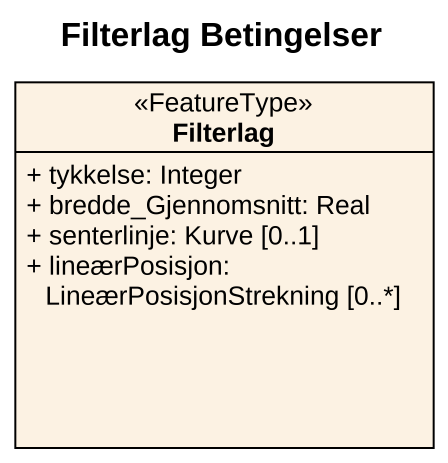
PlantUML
@startuml
title Filterlag Betingelser
hide circle
hide empty members
skinparam classAttributeIconSize 0
class Filterlag <<FeatureType>> {
  + tykkelse: Integer
  + bredde_Gjennomsnitt: Real
  + senterlinje: Kurve [0..1]
  + lineærPosisjon: LineærPosisjonStrekning [0..*]
}
@enduml
